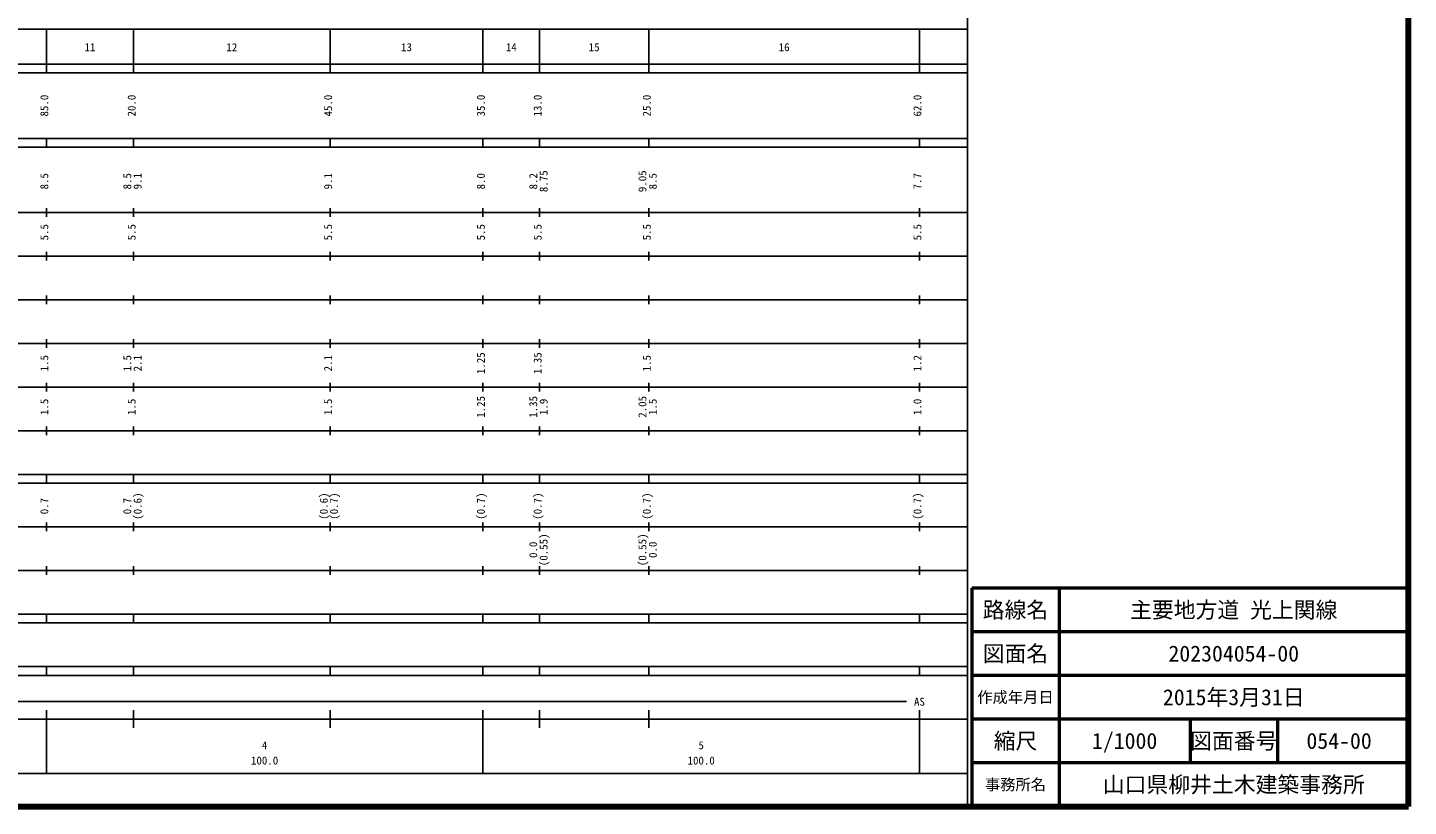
# Model space of a CAD drawing. Units: millimetres on the paper, enlarged 1000 times. Extents: x 40000 to 680000, y 20000 to 380000.
# Drawn here: x 363711 to 680000, y 20000 to 198357 of the extents above; entities that cross this region are included whole.
import ezdxf
from ezdxf.enums import TextEntityAlignment as Align

# ---------------------------------------------------------------- set-up
doc = ezdxf.new("R2010")
doc.units = ezdxf.units.MM
doc.header["$LTSCALE"] = 1000
for name, color, linetype, lineweight in [('M-STR-STRC', 7, 'Continuous', 25), ('M-TTL', 2, 'Continuous', 140), ('M-TTL-BAND', 7, 'Continuous', 25), ('M-TTL-FRAM', 2, 'Continuous', 50), ('M-TTL-LINE', 7, 'Continuous', 50)]:
    doc.layers.add(name, color=color, linetype=linetype, lineweight=lineweight)
doc.layers.add('M-TTL-TXT', color=7, linetype='Continuous')
doc.styles.add('ＭＳ ゴシック', font='')
doc.styles.get('ＭＳ ゴシック').set_extended_font_data('MS Gothic')

msp = doc.modelspace()

# ---------------------------------------------------------------- linework, layer by layer
at = {"layer": 'M-TTL'}
for p, q in [((680000, 20000), (680000, 380000)), ((40000, 20000), (680000, 20000))]:
    msp.add_line(p, q, dxfattribs=at)
at = {"layer": 'M-TTL-BAND'}
for p, q in [((579000, 20000), (579000, 370000)), ((68000, 198000), (579000, 198000)), ((368000, 188000), (368000, 198000)), ((388000, 188000), (388000, 198000)), ((433000, 188000), (433000, 198000)), ((468000, 188000), (468000, 198000)), ((481000, 188000), (481000, 198000)), ((506000, 188000), (506000, 198000)), ((568000, 188000), (568000, 198000)), ((40000, 190000), (579000, 190000)), ((40000, 188000), (579000, 188000)), ((40000, 173000), (579000, 173000)), ((40000, 171000), (579000, 171000)), ((368000, 171000), (368000, 173000)), ((388000, 171000), (388000, 173000)), ((433000, 171000), (433000, 173000)), ((468000, 171000), (468000, 173000)), ((481000, 171000), (481000, 173000)), ((506000, 171000), (506000, 173000)), ((568000, 171000), (568000, 173000)), ((40000, 156000), (579000, 156000)), ((368000, 155000), (368000, 157000)), ((388000, 155000), (388000, 157000)), ((433000, 155000), (433000, 157000)), ((468000, 155000), (468000, 157000)), ((481000, 155000), (481000, 157000)), ((506000, 155000), (506000, 157000)), ((568000, 155000), (568000, 157000)), ((46000, 146000), (579000, 146000)), ((368000, 145000), (368000, 147000)), ((388000, 145000), (388000, 147000)), ((433000, 145000), (433000, 147000)), ((468000, 145000), (468000, 147000)), ((481000, 145000), (481000, 147000)), ((506000, 145000), (506000, 147000)), ((568000, 145000), (568000, 147000)), ((368000, 135000), (368000, 137000)), ((388000, 135000), (388000, 137000)), ((433000, 135000), (433000, 137000)), ((468000, 135000), (468000, 137000)), ((481000, 135000), (481000, 137000)), ((506000, 135000), (506000, 137000)), ((568000, 135000), (568000, 137000)), ((52000, 136000), (579000, 136000)), ((368000, 125000), (368000, 127000)), ((388000, 125000), (388000, 127000)), ((433000, 125000), (433000, 127000)), ((468000, 125000), (468000, 127000)), ((481000, 125000), (481000, 127000)), ((506000, 125000), (506000, 127000)), ((568000, 125000), (568000, 127000)), ((46000, 126000), (579000, 126000)), ((52000, 116000), (579000, 116000)), ((368000, 115000), (368000, 117000)), ((388000, 115000), (388000, 117000)), ((433000, 115000), (433000, 117000)), ((468000, 115000), (468000, 117000)), ((481000, 115000), (481000, 117000)), ((506000, 115000), (506000, 117000)), ((568000, 115000), (568000, 117000)), ((46000, 106000), (579000, 106000)), ((368000, 105000), (368000, 107000)), ((388000, 105000), (388000, 107000)), ((433000, 105000), (433000, 107000)), ((468000, 105000), (468000, 107000)), ((481000, 105000), (481000, 107000)), ((506000, 105000), (506000, 107000)), ((568000, 105000), (568000, 107000)), ((40000, 96000), (579000, 96000)), ((368000, 94000), (368000, 96000)), ((388000, 94000), (388000, 96000)), ((433000, 94000), (433000, 96000)), ((468000, 94000), (468000, 96000)), ((481000, 94000), (481000, 96000)), ((506000, 94000), (506000, 96000)), ((568000, 94000), (568000, 96000)), ((40000, 94000), (579000, 94000)), ((49000, 84000), (579000, 84000)), ((368000, 83000), (368000, 85000)), ((388000, 83000), (388000, 85000)), ((433000, 83000), (433000, 85000)), ((468000, 83000), (468000, 85000)), ((481000, 83000), (481000, 85000)), ((506000, 83000), (506000, 85000)), ((568000, 83000), (568000, 85000)), ((40000, 74000), (579000, 74000)), ((368000, 73000), (368000, 75000)), ((388000, 73000), (388000, 75000)), ((433000, 73000), (433000, 75000)), ((468000, 73000), (468000, 75000)), ((481000, 73000), (481000, 75000)), ((506000, 73000), (506000, 75000)), ((568000, 73000), (568000, 75000)), ((40000, 64000), (579000, 64000)), ((368000, 62000), (368000, 64000)), ((388000, 62000), (388000, 64000)), ((433000, 62000), (433000, 64000)), ((468000, 62000), (468000, 64000)), ((481000, 62000), (481000, 64000)), ((506000, 62000), (506000, 64000)), ((568000, 62000), (568000, 64000)), ((40000, 62000), (579000, 62000)), ((40000, 52000), (579000, 52000)), ((368000, 50000), (368000, 52000)), ((388000, 50000), (388000, 52000)), ((433000, 50000), (433000, 52000)), ((468000, 50000), (468000, 52000)), ((481000, 50000), (481000, 52000)), ((506000, 50000), (506000, 52000)), ((568000, 50000), (568000, 52000)), ((40000, 50000), (579000, 50000)), ((71000, 44000), (565000, 44000)), ((368000, 27500), (368000, 42000)), ((388000, 38000), (388000, 42000)), ((433000, 38000), (433000, 42000)), ((468000, 27500), (468000, 42000)), ((481000, 38000), (481000, 42000)), ((506000, 38000), (506000, 42000)), ((568000, 27500), (568000, 42000)), ((40000, 40000), (579000, 40000)), ((68000, 27500), (579000, 27500))]:
    msp.add_line(p, q, dxfattribs=at)
at = {"layer": 'M-TTL-FRAM'}
for p, q in [((680000, 70000), (580000, 70000)), ((580000, 70000), (580000, 20000))]:
    msp.add_line(p, q, dxfattribs=at)
at = {"layer": 'M-TTL-LINE'}
for p, q in [((600000, 70000), (600000, 20000)), ((680000, 60000), (580000, 60000)), ((680000, 50000), (580000, 50000)), ((680000, 40000), (580000, 40000)), ((630000, 40000), (630000, 30000)), ((650000, 40000), (650000, 30000)), ((680000, 30000), (580000, 30000))]:
    msp.add_line(p, q, dxfattribs=at)

# ---------------------------------------------------------------- texts
at = {"layer": 'M-STR-STRC', "style": 'ＭＳ ゴシック'}
for s, p in [('主要地方道 光上関線', (640000, 65000)), ('202304054-00', (640000, 55000)), ('2015年3月31日', (640000, 45000)), ('1/1000', (615000, 35000)), ('054-00', (664125, 35000)), ('山口県柳井土木建築事務所', (640000, 25000))]:
    msp.add_text(s, height=3666, dxfattribs=at).set_placement(p, align=Align.MIDDLE_CENTER)
at = {"layer": 'M-TTL-BAND', "style": 'ＭＳ ゴシック'}
for s, p in [('11', (378000, 192405)), ('12', (410500, 192405)), ('13', (450500, 192405)), ('14', (474500, 192405)), ('15', (493500, 192405)), ('16', (537000, 192405)), ('AS', (568000, 42500)), ('4', (418000, 32523)), ('5', (518000, 32523)), ('100.0', (418000, 29033)), ('100.0', (518000, 29033))]:
    msp.add_text(s, height=1833, dxfattribs=at).set_placement(p, align=Align.BOTTOM_CENTER)
for s, p in [('85.0', (369000, 180500)), ('20.0', (389000, 180500)), ('45.0', (434000, 180500)), ('35.0', (469000, 180500)), ('13.0', (482000, 180500)), ('25.0', (507000, 180500)), ('62.0', (569000, 180500)), ('8.5', (369000, 163174)), ('8.5', (388000, 163174)), ('9.1', (390370, 163174)), ('9.1', (434000, 163174)), ('8.0', (469000, 163174)), ('8.2', (481000, 163174)), ('8.75', (483370, 163174)), ('9.05', (506000, 163174)), ('8.5', (508370, 163174)), ('7.7', (569000, 163174)), ('5.5', (369000, 151500)), ('5.5', (389000, 151500)), ('5.5', (434000, 151500)), ('5.5', (469000, 151500)), ('5.5', (482000, 151500)), ('5.5', (507000, 151500)), ('5.5', (569000, 151500)), ('1.25', (469000, 121500)), ('1.35', (482000, 121500)), ('1.5', (369000, 121500)), ('1.5', (388000, 121500)), ('2.1', (390370, 121500)), ('2.1', (434000, 121500)), ('1.5', (507000, 121500)), ('1.2', (569000, 121500)), ('1.5', (369000, 111500)), ('1.5', (389000, 111500)), ('1.5', (434000, 111500)), ('1.25', (469000, 111500)), ('1.35', (481000, 111500)), ('1.9', (483370, 111500)), ('2.05', (506000, 111500)), ('1.5', (508370, 111500)), ('1.0', (569000, 111500)), ('0.7', (369000, 88764)), ('0.7', (388000, 88764)), ('(0.6)', (390370, 88764)), ('(0.6)', (433000, 88764)), ('(0.7)', (435370, 88764)), ('(0.7)', (469000, 88764)), ('(0.7)', (482000, 88764)), ('(0.7)', (507000, 88764)), ('(0.7)', (569000, 88764)), ('0.0', (481000, 78764)), ('(0.55)', (483370, 78764)), ('(0.55)', (506000, 78764)), ('0.0', (508370, 78764))]:
    msp.add_text(s, height=1833, rotation=90, dxfattribs=at).set_placement(p, align=Align.BOTTOM_CENTER)
at = {"layer": 'M-TTL-TXT', "style": 'ＭＳ ゴシック'}
for s, height, p in [('路線名', 3666, (590000, 65000)), ('路線名', 3666, (590000, 65000)), ('図面名', 3666, (590000, 55000)), ('図面名', 3666, (590000, 55000)), ('作成年月日', 2566, (590000, 45000)), ('作成年月日', 2566, (590000, 45000)), ('縮尺', 3666, (590000, 35000)), ('縮尺', 3666, (590000, 35000)), ('図面番号', 3666, (640000, 35000)), ('図面番号', 3666, (640000, 35000)), ('事務所名', 2566, (590000, 25000)), ('事務所名', 2566, (590000, 25000))]:
    msp.add_text(s, height=height, dxfattribs=at).set_placement(p, align=Align.MIDDLE_CENTER)

doc.saveas('drawing.dxf')
